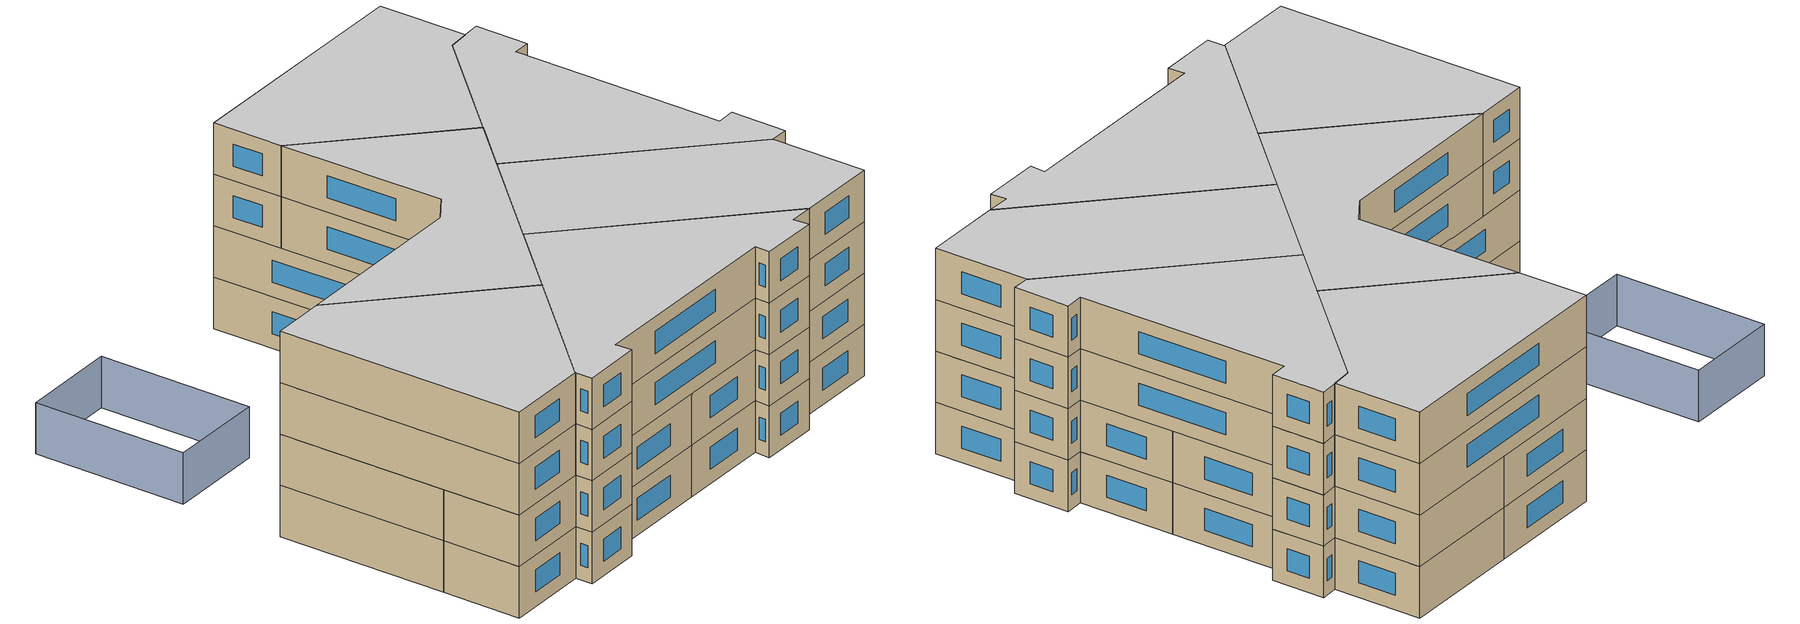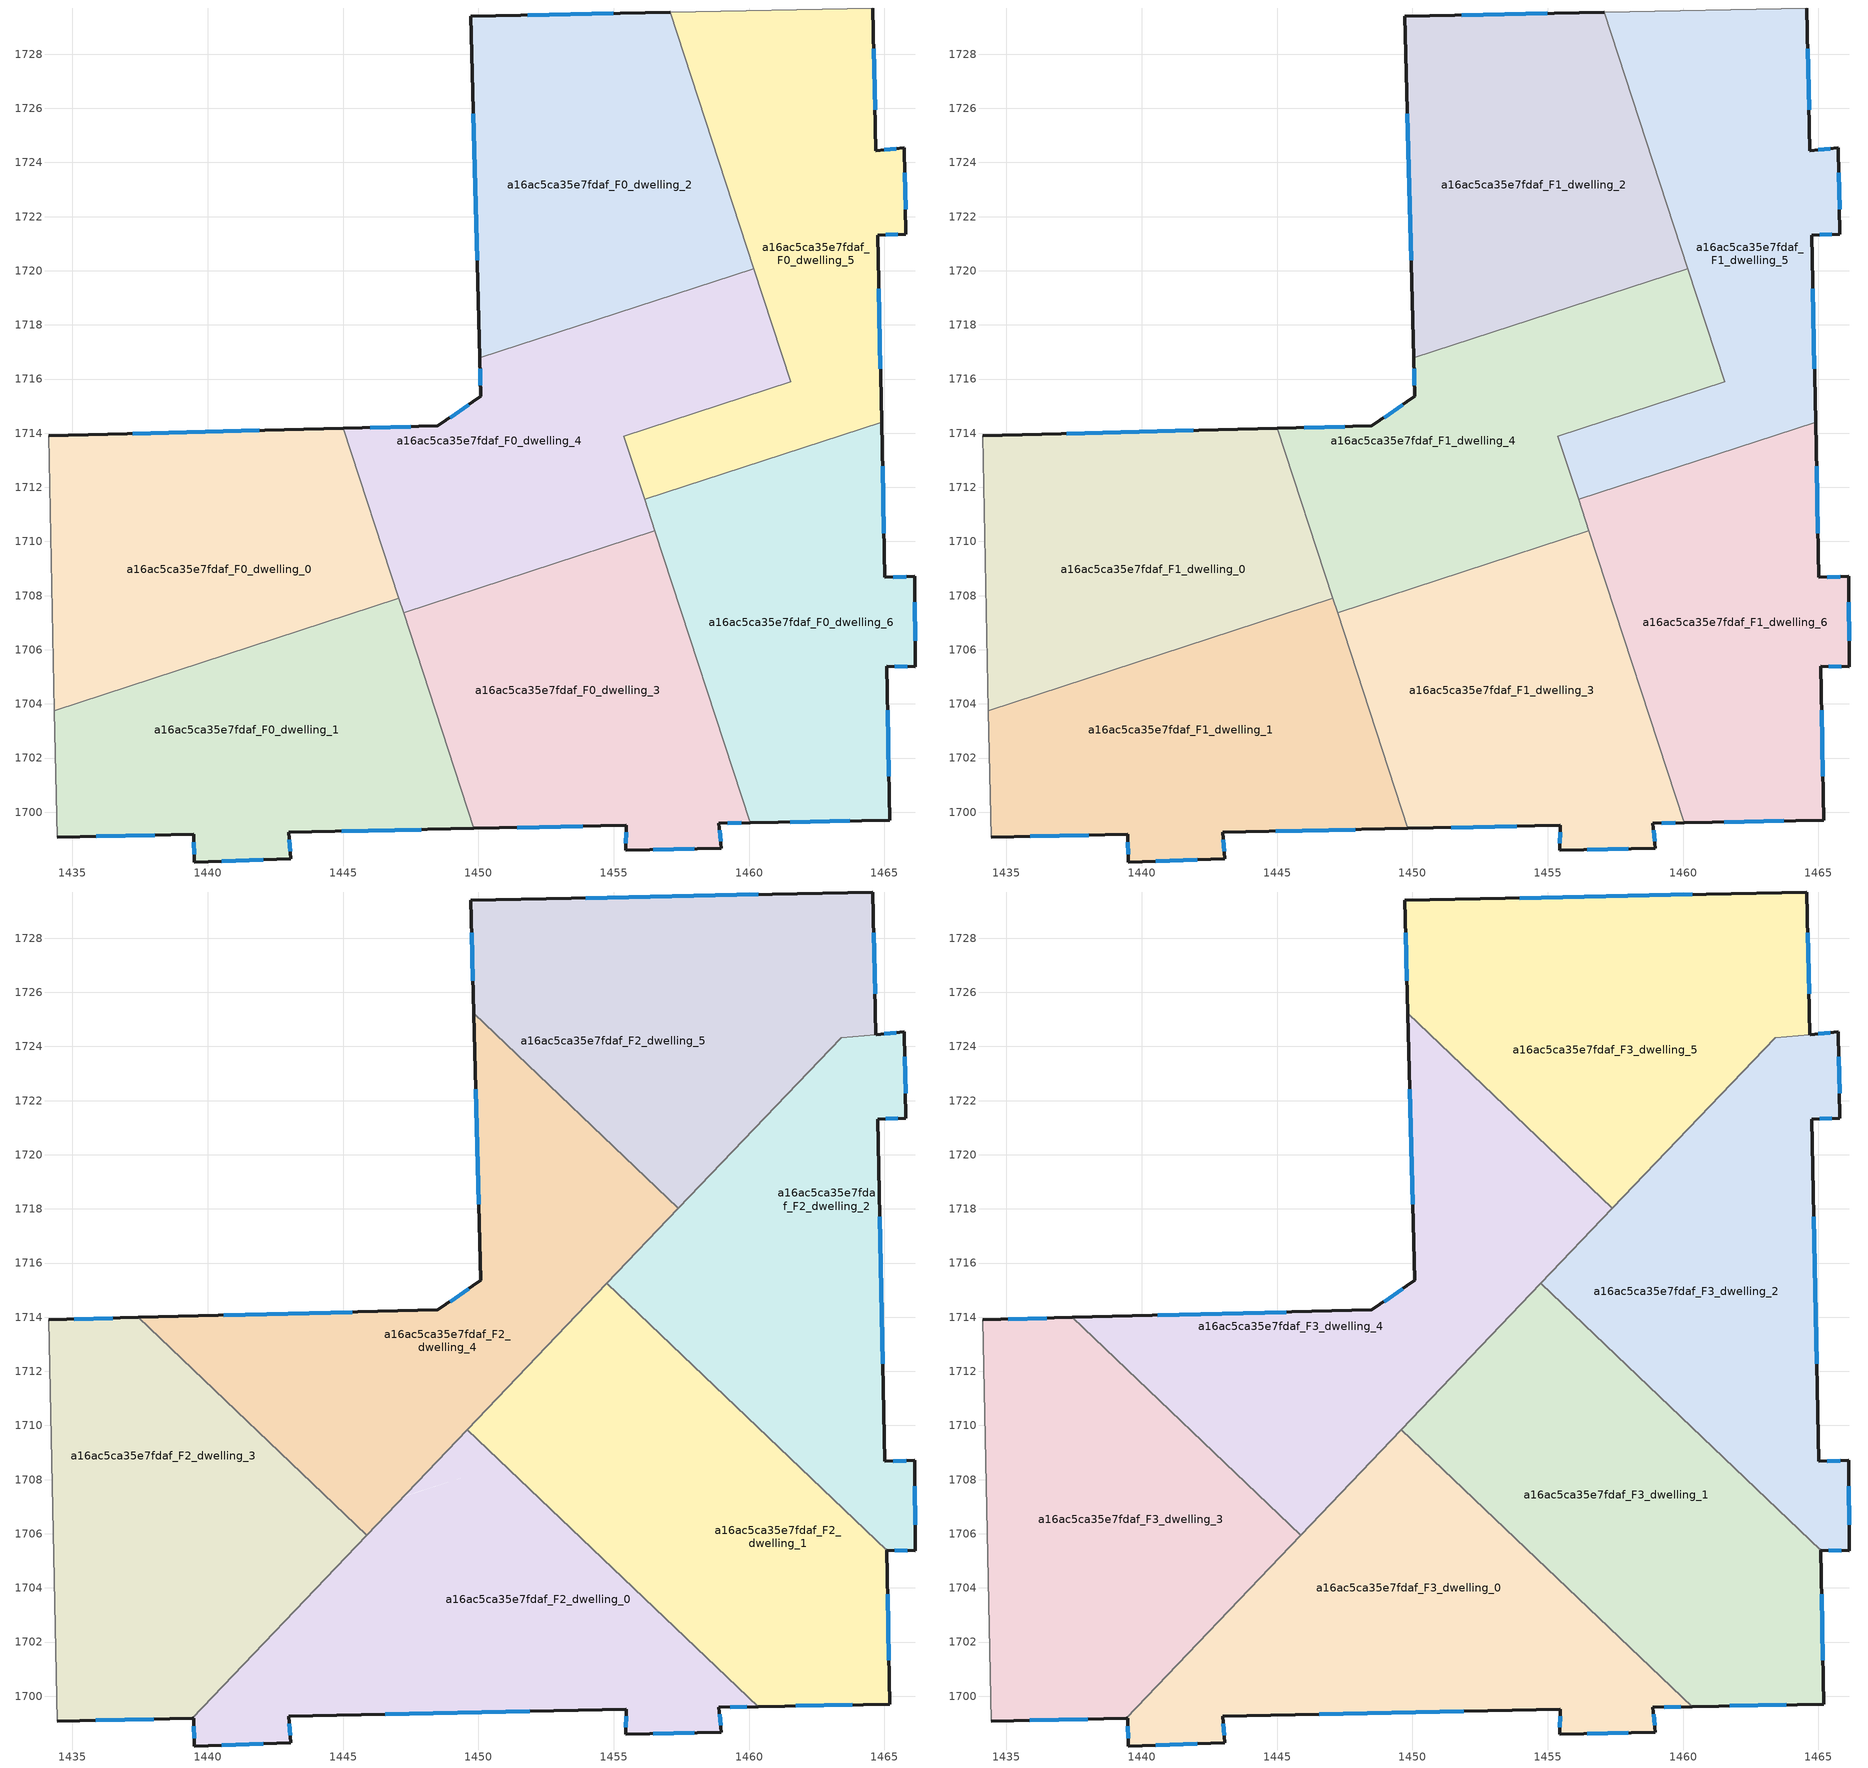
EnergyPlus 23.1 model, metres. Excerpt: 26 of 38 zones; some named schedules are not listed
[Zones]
a16ac5ca35e7fdaf_F0_dwelling_0
 floor ground (EU_floor_Construction): 1445.01,1714.18 1447.06,1707.91 1434.34,1703.75 1434.13,1713.91 z0
 wall outside (EU_wall_Construction): 1445.01,1714.18 1434.13,1713.91 z0:3
 wall adiabatic (EU_wall_Construction): 1434.13,1713.91 1434.34,1703.75 z0:3
 wall to a16ac5ca35e7fdaf_F0_dwelling_1 (EU_wall_Construction): 1434.34,1703.75 1447.06,1707.91 z0:3
 wall to a16ac5ca35e7fdaf_F0_dwelling_4 (EU_wall_Construction): 1447.06,1707.91 1445.01,1714.18 z0:3
 window (EU_Window_Construction): 1441.9,1714.1 1437.24,1713.98 z0.86:2.14
a16ac5ca35e7fdaf_F0_dwelling_1
 floor ground (EU_floor_Construction): 1447.06,1707.91 1449.84,1699.4 1443,1699.26 1443.07,1698.28 1439.51,1698.16 1439.48,1699.18 1434.44,1699.08 1434.34,1703.75 z0
 wall outside (EU_wall_Construction): 1434.44,1699.08 1439.48,1699.18 1439.51,1698.16 1443.07,1698.28 1443,1699.26 1449.84,1699.4 z0:3
 wall adiabatic (EU_wall_Construction): 1434.34,1703.75 1434.44,1699.08 z0:3
 wall to a16ac5ca35e7fdaf_F0_dwelling_3 (EU_wall_Construction): 1449.84,1699.4 1447.24,1707.36 z0:3
 wall to a16ac5ca35e7fdaf_F0_dwelling_4 (EU_wall_Construction): 1447.24,1707.36 1447.06,1707.91 z0:3
 window (EU_Window_Construction): 1443.05,1698.56 1443.02,1698.98 / 1440.52,1698.19 1442.05,1698.24 / 1439.49,1698.89 1439.5,1698.45 / 1435.88,1699.11 1438.04,1699.15 / 1444.95,1699.3 1447.88,1699.36 z0.86:2.14
a16ac5ca35e7fdaf_F0_dwelling_2
 floor ground (EU_floor_Construction): 1457.08,1729.55 1460.17,1720.08 1450.05,1716.78 1449.72,1729.4 z0
 wall outside (EU_wall_Construction): 1457.08,1729.55 1449.72,1729.4 1450.05,1716.78 z0:3
 wall to a16ac5ca35e7fdaf_F0_dwelling_4 (EU_wall_Construction): 1450.05,1716.78 1460.17,1720.08 z0:3
 wall to a16ac5ca35e7fdaf_F0_dwelling_5 (EU_wall_Construction): 1460.17,1720.08 1457.08,1729.55 z0:3
 window (EU_Window_Construction): 1454.98,1729.51 1451.83,1729.44 / 1449.82,1725.79 1449.96,1720.39 z0.86:2.14
a16ac5ca35e7fdaf_F0_dwelling_3
 floor ground (EU_floor_Construction): 1456.52,1710.39 1460.04,1699.61 1458.89,1699.59 1458.98,1698.67 1455.44,1698.6 1455.46,1699.52 1449.84,1699.4 1447.24,1707.36 z0
 wall outside (EU_wall_Construction): 1449.84,1699.4 1455.46,1699.52 1455.44,1698.6 1458.98,1698.67 1458.89,1699.59 1460.04,1699.61 z0:3
 wall to a16ac5ca35e7fdaf_F0_dwelling_4 (EU_wall_Construction): 1456.52,1710.39 1447.24,1707.36 z0:3
 wall to a16ac5ca35e7fdaf_F0_dwelling_6 (EU_wall_Construction): 1460.04,1699.61 1456.52,1710.39 z0:3
 window (EU_Window_Construction): 1459.21,1699.59 1459.71,1699.6 / 1458.95,1698.93 1458.91,1699.33 / 1456.45,1698.62 1457.97,1698.65 / 1455.46,1699.25 1455.45,1698.86 / 1451.44,1699.43 1453.86,1699.48 z0.86:2.14
a16ac5ca35e7fdaf_F0_dwelling_4
 floor ground (EU_floor_Construction): 1460.17,1720.08 1461.54,1715.89 1455.38,1713.88 1456.52,1710.39 1447.24,1707.36 1445.01,1714.18 1448.5,1714.27 1450.09,1715.36 1450.05,1716.78 z0
 wall outside (EU_wall_Construction): 1450.05,1716.78 1450.09,1715.36 1448.5,1714.27 1445.01,1714.18 z0:3
 wall to a16ac5ca35e7fdaf_F0_dwelling_5 (EU_wall_Construction): 1456.14,1711.56 1455.38,1713.88 1461.54,1715.89 1460.17,1720.08 z0:3
 wall to a16ac5ca35e7fdaf_F0_dwelling_6 (EU_wall_Construction): 1456.52,1710.39 1456.14,1711.55 z0:3
 window (EU_Window_Construction): 1450.06,1716.38 1450.08,1715.77 / 1447.51,1714.24 1446.01,1714.2 / 1449.64,1715.05 1448.96,1714.58 z0.86:2.14
a16ac5ca35e7fdaf_F0_dwelling_5
 floor ground (EU_floor_Construction): 1464.57,1729.71 1464.68,1724.44 1465.74,1724.54 1465.79,1721.36 1464.75,1721.32 1464.89,1714.41 1456.14,1711.55 1455.38,1713.88 1461.54,1715.89 1457.08,1729.55 z0
 wall outside (EU_wall_Construction): 1464.89,1714.41 1464.75,1721.32 1465.79,1721.36 1465.74,1724.54 1464.68,1724.44 1464.57,1729.71 z0:3
 wall adiabatic (EU_wall_Construction): 1464.57,1729.71 1457.08,1729.55 z0:3
 wall to a16ac5ca35e7fdaf_F0_dwelling_6 (EU_wall_Construction): 1456.14,1711.55 1464.89,1714.41 z0:3
 window (EU_Window_Construction): 1464.65,1725.95 1464.6,1728.2 / 1465.44,1724.51 1464.99,1724.47 / 1465.78,1722.27 1465.76,1723.63 / 1465.05,1721.33 1465.49,1721.35 / 1464.85,1716.38 1464.79,1719.34 z0.86:2.14
a16ac5ca35e7fdaf_F0_dwelling_6
 floor ground (EU_floor_Construction): 1464.89,1714.41 1465.01,1708.67 1466.12,1708.72 1466.14,1705.38 1465.08,1705.38 1465.2,1699.7 1460.04,1699.61 1456.14,1711.55 z0
 wall outside (EU_wall_Construction): 1460.04,1699.61 1465.2,1699.7 1465.08,1705.38 1466.14,1705.38 1466.12,1708.72 1465.01,1708.67 1464.89,1714.41 z0:3
 window (EU_Window_Construction): 1464.98,1710.31 1464.93,1712.77 / 1465.8,1708.71 1465.33,1708.69 / 1466.13,1706.33 1466.13,1707.76 / 1465.39,1705.38 1465.84,1705.38 / 1465.17,1701.33 1465.12,1703.76 / 1461.51,1699.64 1463.72,1699.68 z0.86:2.14
a16ac5ca35e7fdaf_F1_dwelling_0
 floor to a16ac5ca35e7fdaf_F0_dwelling_0 (EU_floor_Construction): 1445.01,1714.18 1447.06,1707.91 1434.34,1703.75 1434.13,1713.91 z3
 wall outside (EU_wall_Construction): 1445.01,1714.18 1434.13,1713.91 z3:6
 wall adiabatic (EU_wall_Construction): 1434.13,1713.91 1434.34,1703.75 z3:6
 wall to a16ac5ca35e7fdaf_F1_dwelling_1 (EU_wall_Construction): 1434.34,1703.75 1447.06,1707.91 z3:6
 wall to a16ac5ca35e7fdaf_F1_dwelling_4 (EU_wall_Construction): 1447.06,1707.91 1445.01,1714.18 z3:6
 window (EU_Window_Construction): 1441.9,1714.1 1437.24,1713.98 z3.86:5.14
a16ac5ca35e7fdaf_F1_dwelling_1
 floor to a16ac5ca35e7fdaf_F0_dwelling_1 (EU_floor_Construction): 1447.06,1707.91 1449.84,1699.4 1443,1699.26 1443.07,1698.28 1439.51,1698.16 1439.48,1699.18 1434.44,1699.08 1434.34,1703.75 z3
 wall outside (EU_wall_Construction): 1434.44,1699.08 1439.48,1699.18 1439.51,1698.16 1443.07,1698.28 1443,1699.26 1449.84,1699.4 z3:6
 wall adiabatic (EU_wall_Construction): 1434.34,1703.75 1434.44,1699.08 z3:6
 wall to a16ac5ca35e7fdaf_F1_dwelling_3 (EU_wall_Construction): 1449.84,1699.4 1447.24,1707.36 z3:6
 wall to a16ac5ca35e7fdaf_F1_dwelling_4 (EU_wall_Construction): 1447.24,1707.36 1447.06,1707.91 z3:6
 window (EU_Window_Construction): 1443.05,1698.56 1443.02,1698.98 / 1440.52,1698.19 1442.05,1698.24 / 1439.49,1698.89 1439.5,1698.45 / 1435.88,1699.11 1438.04,1699.15 / 1444.95,1699.3 1447.88,1699.36 z3.86:5.14
a16ac5ca35e7fdaf_F1_dwelling_2
 floor to a16ac5ca35e7fdaf_F0_dwelling_2 (EU_floor_Construction): 1457.08,1729.55 1460.17,1720.08 1450.05,1716.78 1449.72,1729.4 z3
 wall outside (EU_wall_Construction): 1457.08,1729.55 1449.72,1729.4 1450.05,1716.78 z3:6
 wall to a16ac5ca35e7fdaf_F1_dwelling_4 (EU_wall_Construction): 1450.05,1716.78 1460.17,1720.08 z3:6
 wall to a16ac5ca35e7fdaf_F1_dwelling_5 (EU_wall_Construction): 1460.17,1720.08 1457.08,1729.55 z3:6
 window (EU_Window_Construction): 1454.98,1729.51 1451.83,1729.44 / 1449.82,1725.79 1449.96,1720.39 z3.86:5.14
a16ac5ca35e7fdaf_F1_dwelling_3
 floor to a16ac5ca35e7fdaf_F0_dwelling_3 (EU_floor_Construction): 1456.52,1710.39 1460.04,1699.61 1458.89,1699.59 1458.98,1698.67 1455.44,1698.6 1455.46,1699.52 1449.84,1699.4 1447.24,1707.36 z3
 wall outside (EU_wall_Construction): 1449.84,1699.4 1455.46,1699.52 1455.44,1698.6 1458.98,1698.67 1458.89,1699.59 1460.04,1699.61 z3:6
 wall to a16ac5ca35e7fdaf_F1_dwelling_4 (EU_wall_Construction): 1456.52,1710.39 1447.24,1707.36 z3:6
 wall to a16ac5ca35e7fdaf_F1_dwelling_6 (EU_wall_Construction): 1460.04,1699.61 1456.52,1710.39 z3:6
 window (EU_Window_Construction): 1459.21,1699.59 1459.71,1699.6 / 1458.95,1698.93 1458.91,1699.33 / 1456.45,1698.62 1457.97,1698.65 / 1455.46,1699.25 1455.45,1698.86 / 1451.44,1699.43 1453.86,1699.48 z3.86:5.14
a16ac5ca35e7fdaf_F1_dwelling_4
 floor to a16ac5ca35e7fdaf_F0_dwelling_4 (EU_floor_Construction): 1460.17,1720.08 1461.54,1715.89 1455.38,1713.88 1456.52,1710.39 1447.24,1707.36 1445.01,1714.18 1448.5,1714.27 1450.09,1715.36 1450.05,1716.78 z3
 wall outside (EU_wall_Construction): 1450.05,1716.78 1450.09,1715.36 1448.5,1714.27 1445.01,1714.18 z3:6
 wall to a16ac5ca35e7fdaf_F1_dwelling_5 (EU_wall_Construction): 1456.14,1711.56 1455.38,1713.88 1461.54,1715.89 1460.17,1720.08 z3:6
 wall to a16ac5ca35e7fdaf_F1_dwelling_6 (EU_wall_Construction): 1456.52,1710.39 1456.14,1711.55 z3:6
 window (EU_Window_Construction): 1450.06,1716.38 1450.08,1715.77 / 1447.51,1714.24 1446.01,1714.2 / 1449.64,1715.05 1448.96,1714.58 z3.86:5.14
 roof outside (EU_roof_Construction): 1450.94,1708.57 1447.25,1707.38 1447.24,1707.36 z6
a16ac5ca35e7fdaf_F1_dwelling_5
 floor to a16ac5ca35e7fdaf_F0_dwelling_5 (EU_floor_Construction): 1464.57,1729.71 1464.68,1724.44 1465.74,1724.54 1465.79,1721.36 1464.75,1721.32 1464.89,1714.41 1456.14,1711.55 1455.38,1713.88 1461.54,1715.89 1457.08,1729.55 z3
 wall outside (EU_wall_Construction): 1464.89,1714.41 1464.75,1721.32 1465.79,1721.36 1465.74,1724.54 1464.68,1724.44 1464.57,1729.71 z3:6
 wall adiabatic (EU_wall_Construction): 1464.57,1729.71 1457.08,1729.55 z3:6
 wall to a16ac5ca35e7fdaf_F1_dwelling_6 (EU_wall_Construction): 1456.14,1711.55 1464.89,1714.41 z3:6
 window (EU_Window_Construction): 1464.65,1725.95 1464.6,1728.2 / 1465.44,1724.51 1464.99,1724.47 / 1465.78,1722.27 1465.76,1723.63 / 1465.05,1721.33 1465.49,1721.35 / 1464.85,1716.38 1464.79,1719.34 z3.86:5.14
a16ac5ca35e7fdaf_F1_dwelling_6
 floor to a16ac5ca35e7fdaf_F0_dwelling_6 (EU_floor_Construction): 1464.89,1714.41 1465.01,1708.67 1466.12,1708.72 1466.14,1705.38 1465.08,1705.38 1465.2,1699.7 1460.04,1699.61 1456.14,1711.55 z3
 wall outside (EU_wall_Construction): 1460.04,1699.61 1465.2,1699.7 1465.08,1705.38 1466.14,1705.38 1466.12,1708.72 1465.01,1708.67 1464.89,1714.41 z3:6
 window (EU_Window_Construction): 1464.98,1710.31 1464.93,1712.77 / 1465.8,1708.71 1465.33,1708.69 / 1466.13,1706.33 1466.13,1707.76 / 1465.39,1705.38 1465.84,1705.38 / 1465.17,1701.33 1465.12,1703.76 / 1461.51,1699.64 1463.72,1699.68 z3.86:5.14
a16ac5ca35e7fdaf_F2_dwelling_0
 floor outside (EU_floor_Construction): 1449.59,1709.85 1447.25,1707.38 1447.23,1707.37 z6
 floor to a16ac5ca35e7fdaf_F1_dwelling_3 (EU_floor_Construction): 1459.9,1700.03 1460.04,1699.61 1458.89,1699.59 1458.98,1698.67 1455.44,1698.6 1455.46,1699.52 1449.83,1699.4 1447.24,1707.36 1450.94,1708.57 z6
 floor to a16ac5ca35e7fdaf_F1_dwelling_6 (EU_floor_Construction): 1460.33,1699.62 1460.04,1699.61 1459.9,1700.03 z6
 floor to a16ac5ca35e7fdaf_F1_dwelling_1 (EU_floor_Construction): 1447.24,1707.36 1449.83,1699.4 1443,1699.26 1443.07,1698.28 1439.51,1698.16 1439.48,1699.18 1439.42,1699.18 z6
 floor to a16ac5ca35e7fdaf_F1_dwelling_4 (EU_floor_Construction): 1450.94,1708.57 1447.25,1707.38 1449.6,1709.84 z6
 wall outside (EU_wall_Construction): 1439.42,1699.18 1439.48,1699.18 1439.51,1698.16 1443.07,1698.28 1443,1699.26 1455.46,1699.52 1455.44,1698.6 1458.98,1698.67 1458.89,1699.59 1460.33,1699.62 z6:9
 wall to a16ac5ca35e7fdaf_F2_dwelling_1 (EU_wall_Construction): 1460.33,1699.62 1449.59,1709.85 z6:9
 wall to a16ac5ca35e7fdaf_F2_dwelling_3 (EU_wall_Construction): 1445.87,1705.94 1439.42,1699.18 z6:9
 wall to a16ac5ca35e7fdaf_F2_dwelling_4 (EU_wall_Construction): 1449.59,1709.85 1445.87,1705.94 z6:9
 window (EU_Window_Construction): 1455.46,1699.25 1455.45,1698.86 / 1446.56,1699.33 1451.9,1699.44 / 1443.05,1698.56 1443.02,1698.98 / 1440.52,1698.19 1442.05,1698.24 / 1439.49,1698.89 1439.5,1698.45 / 1459.3,1699.6 1459.92,1699.61 / 1458.95,1698.93 1458.91,1699.33 / 1456.45,1698.62 1457.97,1698.65 z6.86:8.14
a16ac5ca35e7fdaf_F2_dwelling_1
 floor to a16ac5ca35e7fdaf_F1_dwelling_6 (EU_floor_Construction): 1465.08,1705.38 1465.2,1699.7 1460.33,1699.62 1459.9,1700.03 1456.14,1711.55 1457.98,1712.16 z6
 floor to a16ac5ca35e7fdaf_F1_dwelling_3 (EU_floor_Construction): 1456.52,1710.39 1459.9,1700.03 1450.94,1708.57 z6
 floor to a16ac5ca35e7fdaf_F1_dwelling_4 (EU_floor_Construction): 1455.97,1714.08 1455.38,1713.88 1456.52,1710.39 1450.94,1708.57 1449.6,1709.84 1454.74,1715.24 z6
 floor to a16ac5ca35e7fdaf_F1_dwelling_5 (EU_floor_Construction): 1457.98,1712.16 1456.14,1711.56 1455.38,1713.88 1455.97,1714.08 z6
 wall outside (EU_wall_Construction): 1460.33,1699.62 1465.2,1699.7 1465.08,1705.38 z6:9
 wall to a16ac5ca35e7fdaf_F2_dwelling_2 (EU_wall_Construction): 1465.08,1705.38 1454.74,1715.25 z6:9
 wall to a16ac5ca35e7fdaf_F2_dwelling_4 (EU_wall_Construction): 1454.74,1715.25 1449.59,1709.85 z6:9
 window (EU_Window_Construction): 1465.17,1701.33 1465.12,1703.76 / 1461.72,1699.64 1463.81,1699.68 z6.86:8.14
a16ac5ca35e7fdaf_F2_dwelling_2
 floor to a16ac5ca35e7fdaf_F1_dwelling_5 (EU_floor_Construction): 1465.74,1724.54 1465.79,1721.36 1464.75,1721.32 1464.89,1714.41 1457.98,1712.16 1455.97,1714.08 1461.54,1715.89 1459.96,1720.73 1463.4,1724.33 z6
 floor to a16ac5ca35e7fdaf_F1_dwelling_6 (EU_floor_Construction): 1464.89,1714.41 1465.01,1708.67 1466.12,1708.72 1466.14,1705.38 1465.08,1705.38 1457.98,1712.16 z6
 floor to a16ac5ca35e7fdaf_F1_dwelling_4 (EU_floor_Construction): 1460.17,1720.08 1461.54,1715.89 1455.97,1714.08 1454.74,1715.24 1458.98,1719.7 z6
 floor to a16ac5ca35e7fdaf_F1_dwelling_2 (EU_floor_Construction): 1459.96,1720.73 1460.17,1720.08 1458.98,1719.7 z6
 wall outside (EU_wall_Construction): 1465.08,1705.38 1466.14,1705.38 1466.12,1708.72 1465.01,1708.67 1464.75,1721.32 1465.79,1721.36 1465.74,1724.54 1464.69,1724.44 z6:9
 wall to a16ac5ca35e7fdaf_F2_dwelling_5 (EU_wall_Construction): 1464.68,1724.44 1463.4,1724.33 1457.39,1718.03 z6:9
 wall to a16ac5ca35e7fdaf_F2_dwelling_4 (EU_wall_Construction): 1457.39,1718.03 1454.74,1715.25 z6:9
 window (EU_Window_Construction): 1466.13,1706.33 1466.13,1707.76 / 1465.39,1705.38 1465.84,1705.38 / 1465.44,1724.51 1464.99,1724.47 / 1465.78,1722.27 1465.76,1723.63 / 1465.05,1721.33 1465.49,1721.35 / 1464.94,1712.29 1464.82,1717.7 / 1465.8,1708.71 1465.33,1708.69 z6.86:8.14
a16ac5ca35e7fdaf_F2_dwelling_3
 floor to a16ac5ca35e7fdaf_F1_dwelling_0 (EU_floor_Construction): 1444.64,1707.12 1434.34,1703.75 1434.13,1713.91 1437.43,1713.99 z6
 floor to a16ac5ca35e7fdaf_F1_dwelling_1 (EU_floor_Construction): 1445.87,1705.94 1439.42,1699.18 1434.44,1699.08 1434.34,1703.75 1444.64,1707.12 z6
 wall outside (EU_wall_Construction): 1437.43,1713.99 1434.13,1713.91 / 1434.44,1699.08 1439.42,1699.18 z6:9
 wall to a16ac5ca35e7fdaf_F2_dwelling_4 (EU_wall_Construction): 1445.87,1705.94 1437.43,1713.99 z6:9
 wall adiabatic (EU_wall_Construction): 1434.13,1713.91 1434.44,1699.08 z6:9
 window (EU_Window_Construction): 1436.48,1713.97 1435.07,1713.93 / 1435.86,1699.11 1438,1699.15 z6.86:8.14
a16ac5ca35e7fdaf_F2_dwelling_4
 floor to a16ac5ca35e7fdaf_F1_dwelling_1 (EU_floor_Construction): 1447.06,1707.91 1447.23,1707.37 1445.87,1705.94 1444.64,1707.12 z6
 floor to a16ac5ca35e7fdaf_F1_dwelling_4 (EU_floor_Construction): 1457.39,1718.03 1447.23,1707.37 1445.01,1714.18 1448.5,1714.27 1450.09,1715.36 1450.05,1716.78 1456.49,1718.88 z6
 floor to a16ac5ca35e7fdaf_F1_dwelling_0 (EU_floor_Construction): 1445.01,1714.18 1447.06,1707.91 1444.64,1707.12 1437.43,1713.99 z6
 floor to a16ac5ca35e7fdaf_F1_dwelling_2 (EU_floor_Construction): 1456.49,1718.88 1450.05,1716.78 1449.83,1725.23 z6
 wall outside (EU_wall_Construction): 1449.83,1725.23 1450.09,1715.36 1448.5,1714.27 1437.43,1713.99 z6:9
 wall to a16ac5ca35e7fdaf_F2_dwelling_5 (EU_wall_Construction): 1457.39,1718.03 1449.83,1725.23 z6:9
 window (EU_Window_Construction): 1449.64,1715.05 1448.96,1714.58 / 1449.9,1722.41 1450.01,1718.18 / 1445.34,1714.19 1440.59,1714.07 z6.86:8.14
a16ac5ca35e7fdaf_F2_dwelling_5
 floor to a16ac5ca35e7fdaf_F1_dwelling_2 (EU_floor_Construction): 1457.08,1729.55 1459.96,1720.73 1458.98,1719.7 1456.49,1718.88 1449.83,1725.23 1449.72,1729.4 z6
 floor to a16ac5ca35e7fdaf_F1_dwelling_5 (EU_floor_Construction): 1464.57,1729.71 1464.68,1724.44 1463.4,1724.33 1459.96,1720.73 1457.08,1729.55 z6
 floor to a16ac5ca35e7fdaf_F1_dwelling_4 (EU_floor_Construction): 1458.98,1719.7 1457.39,1718.03 1456.49,1718.88 z6
 wall outside (EU_wall_Construction): 1464.68,1724.44 1464.57,1729.71 1449.72,1729.4 1449.83,1725.23 z6:9
 window (EU_Window_Construction): 1464.65,1725.95 1464.6,1728.2 / 1449.75,1728.21 1449.8,1726.42 / 1460.33,1729.62 1453.97,1729.48 z6.86:8.14
a16ac5ca35e7fdaf_F3_dwelling_0
 floor to a16ac5ca35e7fdaf_F2_dwelling_0 (EU_floor_Construction): 1460.33,1699.62 1458.89,1699.59 1458.98,1698.67 1455.44,1698.6 1455.46,1699.52 1443,1699.26 1443.07,1698.28 1439.51,1698.16 1439.48,1699.18 1439.42,1699.18 1449.59,1709.85 z9
 wall outside (EU_wall_Construction): 1439.42,1699.18 1439.48,1699.18 1439.51,1698.16 1443.07,1698.28 1443,1699.26 1455.46,1699.52 1455.44,1698.6 1458.98,1698.67 1458.89,1699.59 1460.33,1699.62 z9:12
 wall to a16ac5ca35e7fdaf_F3_dwelling_1 (EU_wall_Construction): 1460.33,1699.62 1449.59,1709.85 z9:12
 wall to a16ac5ca35e7fdaf_F3_dwelling_3 (EU_wall_Construction): 1445.87,1705.94 1439.42,1699.18 z9:12
 wall to a16ac5ca35e7fdaf_F3_dwelling_4 (EU_wall_Construction): 1449.59,1709.85 1445.87,1705.94 z9:12
 window (EU_Window_Construction): 1455.46,1699.25 1455.45,1698.86 / 1446.56,1699.33 1451.9,1699.44 / 1443.05,1698.56 1443.02,1698.98 / 1440.52,1698.19 1442.05,1698.24 / 1439.49,1698.89 1439.5,1698.45 / 1459.3,1699.6 1459.92,1699.61 / 1458.95,1698.93 1458.91,1699.33 / 1456.45,1698.62 1457.97,1698.65 z9.86:11.14
 ceiling to a16ac5ca35e7fdaf_F4_dwelling_0 (EU_floor_Construction): 1458.98,1698.67 1458.89,1699.59 1460.33,1699.62 1449.59,1709.85 1439.42,1699.18 1439.48,1699.18 1439.51,1698.16 1443.07,1698.28 1443,1699.26 1455.46,1699.52 1455.44,1698.6 z12
a16ac5ca35e7fdaf_F3_dwelling_1
 floor to a16ac5ca35e7fdaf_F2_dwelling_1 (EU_floor_Construction): 1465.08,1705.38 1465.2,1699.7 1460.33,1699.62 1449.59,1709.85 1454.74,1715.25 z9
 wall outside (EU_wall_Construction): 1460.33,1699.62 1465.2,1699.7 1465.08,1705.38 z9:12
 wall to a16ac5ca35e7fdaf_F3_dwelling_2 (EU_wall_Construction): 1465.08,1705.38 1454.74,1715.25 z9:12
 wall to a16ac5ca35e7fdaf_F3_dwelling_4 (EU_wall_Construction): 1454.74,1715.25 1449.59,1709.85 z9:12
 window (EU_Window_Construction): 1465.17,1701.33 1465.12,1703.76 / 1461.72,1699.64 1463.81,1699.68 z9.86:11.14
 ceiling to a16ac5ca35e7fdaf_F4_dwelling_1 (EU_floor_Construction): 1465.2,1699.7 1465.08,1705.38 1454.74,1715.25 1449.59,1709.85 1460.33,1699.62 z12
a16ac5ca35e7fdaf_F3_dwelling_2
 floor to a16ac5ca35e7fdaf_F2_dwelling_2 (EU_floor_Construction): 1465.74,1724.54 1465.79,1721.36 1464.75,1721.32 1465.01,1708.67 1466.12,1708.72 1466.14,1705.38 1465.08,1705.38 1454.74,1715.25 1463.4,1724.33 z9
 wall outside (EU_wall_Construction): 1465.08,1705.38 1466.14,1705.38 1466.12,1708.72 1465.01,1708.67 1464.75,1721.32 1465.79,1721.36 1465.74,1724.54 1464.69,1724.44 z9:12
 wall to a16ac5ca35e7fdaf_F3_dwelling_5 (EU_wall_Construction): 1464.68,1724.44 1463.4,1724.33 1457.39,1718.03 z9:12
 wall to a16ac5ca35e7fdaf_F3_dwelling_4 (EU_wall_Construction): 1457.39,1718.03 1454.74,1715.25 z9:12
 window (EU_Window_Construction): 1466.13,1706.33 1466.13,1707.76 / 1465.39,1705.38 1465.84,1705.38 / 1465.44,1724.51 1464.99,1724.47 / 1465.78,1722.27 1465.76,1723.63 / 1465.05,1721.33 1465.49,1721.35 / 1464.94,1712.29 1464.82,1717.7 / 1465.8,1708.71 1465.33,1708.69 z9.86:11.14
 ceiling to a16ac5ca35e7fdaf_F4_dwelling_2 (EU_floor_Construction): 1466.14,1705.38 1466.12,1708.72 1465.01,1708.67 1464.75,1721.32 1465.79,1721.36 1465.74,1724.54 1463.4,1724.33 1454.74,1715.25 1465.08,1705.38 z12
a16ac5ca35e7fdaf_F3_dwelling_3
 floor to a16ac5ca35e7fdaf_F2_dwelling_3 (EU_floor_Construction): 1445.87,1705.94 1439.42,1699.18 1434.44,1699.08 1434.13,1713.91 1437.43,1713.99 z9
 wall outside (EU_wall_Construction): 1437.43,1713.99 1434.13,1713.91 / 1434.44,1699.08 1439.42,1699.18 z9:12
 wall to a16ac5ca35e7fdaf_F3_dwelling_4 (EU_wall_Construction): 1445.87,1705.94 1437.43,1713.99 z9:12
 wall adiabatic (EU_wall_Construction): 1434.13,1713.91 1434.44,1699.08 z9:12
 window (EU_Window_Construction): 1436.48,1713.97 1435.07,1713.93 / 1435.86,1699.11 1438,1699.15 z9.86:11.14
 ceiling to a16ac5ca35e7fdaf_F4_dwelling_3 (EU_floor_Construction): 1439.42,1699.18 1445.87,1705.94 1437.43,1713.99 1434.13,1713.91 1434.44,1699.08 z12
a16ac5ca35e7fdaf_F3_dwelling_4
 floor to a16ac5ca35e7fdaf_F2_dwelling_4 (EU_floor_Construction): 1457.39,1718.03 1445.87,1705.94 1437.43,1713.99 1448.5,1714.27 1450.09,1715.36 1449.83,1725.23 z9
 wall outside (EU_wall_Construction): 1449.83,1725.23 1450.09,1715.36 1448.5,1714.27 1437.43,1713.99 z9:12
 wall to a16ac5ca35e7fdaf_F3_dwelling_5 (EU_wall_Construction): 1457.39,1718.03 1449.83,1725.23 z9:12
 window (EU_Window_Construction): 1449.64,1715.05 1448.96,1714.58 / 1449.9,1722.41 1450.01,1718.18 / 1445.34,1714.19 1440.59,1714.07 z9.86:11.14
 ceiling to a16ac5ca35e7fdaf_F4_dwelling_4 (EU_floor_Construction): 1445.87,1705.94 1457.39,1718.03 1449.83,1725.23 1450.09,1715.36 1448.5,1714.27 1437.43,1713.99 z12
a16ac5ca35e7fdaf_F3_dwelling_5
 floor to a16ac5ca35e7fdaf_F2_dwelling_5 (EU_floor_Construction): 1464.57,1729.71 1464.68,1724.44 1463.4,1724.33 1457.39,1718.03 1449.83,1725.23 1449.72,1729.4 z9
 wall outside (EU_wall_Construction): 1464.68,1724.44 1464.57,1729.71 1449.72,1729.4 1449.83,1725.23 z9:12
 window (EU_Window_Construction): 1464.65,1725.95 1464.6,1728.2 / 1449.75,1728.21 1449.8,1726.42 / 1460.33,1729.62 1453.97,1729.48 z9.86:11.14
 ceiling to a16ac5ca35e7fdaf_F4_dwelling_5 (EU_floor_Construction): 1464.68,1724.44 1464.57,1729.71 1449.72,1729.4 1449.83,1725.23 1457.39,1718.03 1463.4,1724.33 z12
shading: 1434,1719.89 1433.81,1729.06 / 1433.81,1729.06 1439.67,1729.19 / 1439.67,1729.19 1439.87,1720.02 / 1439.87,1720.02 1434,1719.89 z0:3
[Building]
EU S2 Campaign: North Axis=0; Terrain=City; Solar Distribution=FullExterior
[Site:Location]
Helsinki-Vantaa.AP: Latitude=60.317; Longitude=24.963; Time Zone=2; Elevation=54.6
[SizingPeriod:WeatherFileDays]
AnnualSizingPeriod: Begin Month=1; Begin Day of Month=1; End Month=12; End Day of Month=31; Day of Week for Start Day=Monday; Use Weather File Daylight Saving Period=No; Use Weather File Rain and Snow Indicators=No
[MATERIAL]
EU_InternalMass_Material: Roughness=MediumRough; Thickness=0.1; Conductivity=1; Density=1800; Specific Heat=900; Thermal Absorptance=0.9; Solar Absorptance=0.7; Visible Absorptance=0.7
[MATERIAL:NOMASS] Roughness=MediumRough; Thermal Absorptance=0.9; Solar Absorptance=0.7; Visible Absorptance=0.7
Name | Thermal Resistance
EU_wall_NoMass | 1.10183
EU_roof_NoMass; EU_floor_NoMass | 1.70606
[WINDOWMATERIAL:SIMPLEGLAZINGSYSTEM]
EU_Window_SimpleGlazing: UFactor=3.11035; Solar Heat Gain Coefficient=0.8; Visible Transmittance=0.8
[CONSTRUCTION]
EU_wall_Construction: EU_wall_NoMass
EU_roof_Construction: EU_roof_NoMass
EU_floor_Construction: EU_floor_NoMass
EU_Window_Construction: EU_Window_SimpleGlazing
EU_InternalMass_Construction: EU_InternalMass_Material
[ZONE] Type=1; Multiplier=1; Ceiling Height=autocalculate; Floor Area=autocalculate; Part of Total Floor Area=Yes
Name | Volume
a16ac5ca35e7fdaf_F0_dwelling_0; a16ac5ca35e7fdaf_F1_dwelling_0; a16ac5ca35e7fdaf_F0_dwelling_1; a16ac5ca35e7fdaf_F1_dwelling_1 | 298.34
a16ac5ca35e7fdaf_F2_dwelling_0; a16ac5ca35e7fdaf_F3_dwelling_0 | 348.053
a16ac5ca35e7fdaf_F2_dwelling_1; a16ac5ca35e7fdaf_F3_dwelling_1 | 367.219
a16ac5ca35e7fdaf_F0_dwelling_2; a16ac5ca35e7fdaf_F1_dwelling_2 | 298.343
a16ac5ca35e7fdaf_F2_dwelling_2; a16ac5ca35e7fdaf_F3_dwelling_2 | 326.587
a16ac5ca35e7fdaf_F0_dwelling_3; a16ac5ca35e7fdaf_F1_dwelling_3 | 298.362
a16ac5ca35e7fdaf_F2_dwelling_3; a16ac5ca35e7fdaf_F3_dwelling_3 | 348.07
a16ac5ca35e7fdaf_F0_dwelling_4; a16ac5ca35e7fdaf_F1_dwelling_4 | 298.314
a16ac5ca35e7fdaf_F2_dwelling_4; a16ac5ca35e7fdaf_F3_dwelling_4 | 348.068
a16ac5ca35e7fdaf_F0_dwelling_5; a16ac5ca35e7fdaf_F1_dwelling_5 | 298.339
a16ac5ca35e7fdaf_F2_dwelling_5; a16ac5ca35e7fdaf_F3_dwelling_5 | 350.388
a16ac5ca35e7fdaf_F0_dwelling_6; a16ac5ca35e7fdaf_F1_dwelling_6 | 298.346
[INTERNALMASS] Construction=EU_InternalMass_Construction
Name | Zone or ZoneList | Surface Area
a16ac5ca35e7fdaf_F0_dwelling_0_EU_InternalMass | a16ac5ca35e7fdaf_F0_dwelling_0 | 99.4445
a16ac5ca35e7fdaf_F0_dwelling_1_EU_InternalMass | a16ac5ca35e7fdaf_F0_dwelling_1 | 99.4468
a16ac5ca35e7fdaf_F0_dwelling_2_EU_InternalMass | a16ac5ca35e7fdaf_F0_dwelling_2 | 99.45
a16ac5ca35e7fdaf_F0_dwelling_3_EU_InternalMass | a16ac5ca35e7fdaf_F0_dwelling_3 | 99.4541
a16ac5ca35e7fdaf_F0_dwelling_4_EU_InternalMass | a16ac5ca35e7fdaf_F0_dwelling_4 | 99.4377
a16ac5ca35e7fdaf_F0_dwelling_5_EU_InternalMass | a16ac5ca35e7fdaf_F0_dwelling_5 | 99.4532
a16ac5ca35e7fdaf_F0_dwelling_6_EU_InternalMass | a16ac5ca35e7fdaf_F0_dwelling_6 | 99.4504
a16ac5ca35e7fdaf_F1_dwelling_0_EU_InternalMass | a16ac5ca35e7fdaf_F1_dwelling_0 | 99.4445
a16ac5ca35e7fdaf_F1_dwelling_1_EU_InternalMass | a16ac5ca35e7fdaf_F1_dwelling_1 | 99.4468
a16ac5ca35e7fdaf_F1_dwelling_2_EU_InternalMass | a16ac5ca35e7fdaf_F1_dwelling_2 | 99.45
a16ac5ca35e7fdaf_F1_dwelling_3_EU_InternalMass | a16ac5ca35e7fdaf_F1_dwelling_3 | 99.4541
a16ac5ca35e7fdaf_F1_dwelling_4_EU_InternalMass | a16ac5ca35e7fdaf_F1_dwelling_4 | 99.4377
a16ac5ca35e7fdaf_F1_dwelling_5_EU_InternalMass | a16ac5ca35e7fdaf_F1_dwelling_5 | 99.4532
a16ac5ca35e7fdaf_F1_dwelling_6_EU_InternalMass | a16ac5ca35e7fdaf_F1_dwelling_6 | 99.4504
a16ac5ca35e7fdaf_F2_dwelling_0_EU_InternalMass | a16ac5ca35e7fdaf_F2_dwelling_0 | 116.018
a16ac5ca35e7fdaf_F2_dwelling_1_EU_InternalMass | a16ac5ca35e7fdaf_F2_dwelling_1 | 122.406
a16ac5ca35e7fdaf_F2_dwelling_2_EU_InternalMass | a16ac5ca35e7fdaf_F2_dwelling_2 | 108.863
a16ac5ca35e7fdaf_F2_dwelling_3_EU_InternalMass | a16ac5ca35e7fdaf_F2_dwelling_3 | 116.023
a16ac5ca35e7fdaf_F2_dwelling_4_EU_InternalMass | a16ac5ca35e7fdaf_F2_dwelling_4 | 116.022
a16ac5ca35e7fdaf_F2_dwelling_5_EU_InternalMass | a16ac5ca35e7fdaf_F2_dwelling_5 | 116.795
a16ac5ca35e7fdaf_F3_dwelling_0_EU_InternalMass | a16ac5ca35e7fdaf_F3_dwelling_0 | 116.018
a16ac5ca35e7fdaf_F3_dwelling_1_EU_InternalMass | a16ac5ca35e7fdaf_F3_dwelling_1 | 122.406
a16ac5ca35e7fdaf_F3_dwelling_2_EU_InternalMass | a16ac5ca35e7fdaf_F3_dwelling_2 | 108.863
a16ac5ca35e7fdaf_F3_dwelling_3_EU_InternalMass | a16ac5ca35e7fdaf_F3_dwelling_3 | 116.023
a16ac5ca35e7fdaf_F3_dwelling_4_EU_InternalMass | a16ac5ca35e7fdaf_F3_dwelling_4 | 116.022
a16ac5ca35e7fdaf_F3_dwelling_5_EU_InternalMass | a16ac5ca35e7fdaf_F3_dwelling_5 | 116.795
[OTHEREQUIPMENT] Fuel Type=Electricity; Design Level Calculation Method=Watts/Area; Power per Zone Floor Area=1; Fraction Latent=0; Fraction Radiant=0; Fraction Lost=0; Carbon Dioxide Generation Rate=0; EndUse Subcategory=EU_Step8_InternalGains
Name | Zone or ZoneList or Space or SpaceList | Schedule
EU_Step8_InternalGain_a16ac5ca35e7fdaf_F0_dwelling_0_f000 | a16ac5ca35e7fdaf_F0_dwelling_0 | EU_Step8_GainSchedule_a16ac5ca35e7fdaf_F0_dwelling_0_f000
EU_Step8_InternalGain_a16ac5ca35e7fdaf_F0_dwelling_1_f000 | a16ac5ca35e7fdaf_F0_dwelling_1 | EU_Step8_GainSchedule_a16ac5ca35e7fdaf_F0_dwelling_1_f000
EU_Step8_InternalGain_a16ac5ca35e7fdaf_F0_dwelling_2_f000 | a16ac5ca35e7fdaf_F0_dwelling_2 | EU_Step8_GainSchedule_a16ac5ca35e7fdaf_F0_dwelling_2_f000
EU_Step8_InternalGain_a16ac5ca35e7fdaf_F0_dwelling_3_f000 | a16ac5ca35e7fdaf_F0_dwelling_3 | EU_Step8_GainSchedule_a16ac5ca35e7fdaf_F0_dwelling_3_f000
EU_Step8_InternalGain_a16ac5ca35e7fdaf_F0_dwelling_4_f000 | a16ac5ca35e7fdaf_F0_dwelling_4 | EU_Step8_GainSchedule_a16ac5ca35e7fdaf_F0_dwelling_4_f000
EU_Step8_InternalGain_a16ac5ca35e7fdaf_F0_dwelling_5_f000 | a16ac5ca35e7fdaf_F0_dwelling_5 | EU_Step8_GainSchedule_a16ac5ca35e7fdaf_F0_dwelling_5_f000
EU_Step8_InternalGain_a16ac5ca35e7fdaf_F0_dwelling_6_f000 | a16ac5ca35e7fdaf_F0_dwelling_6 | EU_Step8_GainSchedule_a16ac5ca35e7fdaf_F0_dwelling_6_f000
EU_Step8_InternalGain_a16ac5ca35e7fdaf_F1_dwelling_0_f000 | a16ac5ca35e7fdaf_F1_dwelling_0 | EU_Step8_GainSchedule_a16ac5ca35e7fdaf_F1_dwelling_0_f000
EU_Step8_InternalGain_a16ac5ca35e7fdaf_F1_dwelling_1_f000 | a16ac5ca35e7fdaf_F1_dwelling_1 | EU_Step8_GainSchedule_a16ac5ca35e7fdaf_F1_dwelling_1_f000
EU_Step8_InternalGain_a16ac5ca35e7fdaf_F1_dwelling_2_f000 | a16ac5ca35e7fdaf_F1_dwelling_2 | EU_Step8_GainSchedule_a16ac5ca35e7fdaf_F1_dwelling_2_f000
EU_Step8_InternalGain_a16ac5ca35e7fdaf_F1_dwelling_3_f000 | a16ac5ca35e7fdaf_F1_dwelling_3 | EU_Step8_GainSchedule_a16ac5ca35e7fdaf_F1_dwelling_3_f000
EU_Step8_InternalGain_a16ac5ca35e7fdaf_F1_dwelling_4_f000 | a16ac5ca35e7fdaf_F1_dwelling_4 | EU_Step8_GainSchedule_a16ac5ca35e7fdaf_F1_dwelling_4_f000
EU_Step8_InternalGain_a16ac5ca35e7fdaf_F1_dwelling_5_f000 | a16ac5ca35e7fdaf_F1_dwelling_5 | EU_Step8_GainSchedule_a16ac5ca35e7fdaf_F1_dwelling_5_f000
EU_Step8_InternalGain_a16ac5ca35e7fdaf_F1_dwelling_6_f000 | a16ac5ca35e7fdaf_F1_dwelling_6 | EU_Step8_GainSchedule_a16ac5ca35e7fdaf_F1_dwelling_6_f000
EU_Step8_InternalGain_a16ac5ca35e7fdaf_F2_dwelling_0_f000 | a16ac5ca35e7fdaf_F2_dwelling_0 | EU_Step8_GainSchedule_a16ac5ca35e7fdaf_F2_dwelling_0_f000
EU_Step8_InternalGain_a16ac5ca35e7fdaf_F2_dwelling_1_f000 | a16ac5ca35e7fdaf_F2_dwelling_1 | EU_Step8_GainSchedule_a16ac5ca35e7fdaf_F2_dwelling_1_f000
EU_Step8_InternalGain_a16ac5ca35e7fdaf_F2_dwelling_2_f000 | a16ac5ca35e7fdaf_F2_dwelling_2 | EU_Step8_GainSchedule_a16ac5ca35e7fdaf_F2_dwelling_2_f000
EU_Step8_InternalGain_a16ac5ca35e7fdaf_F2_dwelling_3_f000 | a16ac5ca35e7fdaf_F2_dwelling_3 | EU_Step8_GainSchedule_a16ac5ca35e7fdaf_F2_dwelling_3_f000
EU_Step8_InternalGain_a16ac5ca35e7fdaf_F2_dwelling_4_f000 | a16ac5ca35e7fdaf_F2_dwelling_4 | EU_Step8_GainSchedule_a16ac5ca35e7fdaf_F2_dwelling_4_f000
EU_Step8_InternalGain_a16ac5ca35e7fdaf_F2_dwelling_5_f000 | a16ac5ca35e7fdaf_F2_dwelling_5 | EU_Step8_GainSchedule_a16ac5ca35e7fdaf_F2_dwelling_5_f000
EU_Step8_InternalGain_a16ac5ca35e7fdaf_F3_dwelling_0_f000 | a16ac5ca35e7fdaf_F3_dwelling_0 | EU_Step8_GainSchedule_a16ac5ca35e7fdaf_F3_dwelling_0_f000
EU_Step8_InternalGain_a16ac5ca35e7fdaf_F3_dwelling_1_f000 | a16ac5ca35e7fdaf_F3_dwelling_1 | EU_Step8_GainSchedule_a16ac5ca35e7fdaf_F3_dwelling_1_f000
EU_Step8_InternalGain_a16ac5ca35e7fdaf_F3_dwelling_2_f000 | a16ac5ca35e7fdaf_F3_dwelling_2 | EU_Step8_GainSchedule_a16ac5ca35e7fdaf_F3_dwelling_2_f000
EU_Step8_InternalGain_a16ac5ca35e7fdaf_F3_dwelling_3_f000 | a16ac5ca35e7fdaf_F3_dwelling_3 | EU_Step8_GainSchedule_a16ac5ca35e7fdaf_F3_dwelling_3_f000
EU_Step8_InternalGain_a16ac5ca35e7fdaf_F3_dwelling_4_f000 | a16ac5ca35e7fdaf_F3_dwelling_4 | EU_Step8_GainSchedule_a16ac5ca35e7fdaf_F3_dwelling_4_f000
EU_Step8_InternalGain_a16ac5ca35e7fdaf_F3_dwelling_5_f000 | a16ac5ca35e7fdaf_F3_dwelling_5 | EU_Step8_GainSchedule_a16ac5ca35e7fdaf_F3_dwelling_5_f000
[ZONEVENTILATION:DESIGNFLOWRATE] Schedule=EU_AlwaysOn; Design Flow Rate Calculation Method=AirChanges/Hour; Air Changes per Hour=0.756316; Ventilation Type=Natural; Fan Pressure Rise=0; Fan Total Efficiency=1; Constant Term Coefficient=1; Temperature Term Coefficient=0; Velocity Term Coefficient=0; Velocity Squared Term Coefficient=0; Minimum Indoor Temperature=-100; Maximum Indoor Temperature=100; Delta Temperature=-100; Minimum Outdoor Temperature=-100; Maximum Outdoor Temperature=100; Maximum Wind Speed=40
Name | Zone or ZoneList or Space or SpaceList
EU_ConstantAir_a16ac5ca35e7fdaf_F0_dwelling_0 | a16ac5ca35e7fdaf_F0_dwelling_0
EU_ConstantAir_a16ac5ca35e7fdaf_F0_dwelling_1 | a16ac5ca35e7fdaf_F0_dwelling_1
EU_ConstantAir_a16ac5ca35e7fdaf_F0_dwelling_2 | a16ac5ca35e7fdaf_F0_dwelling_2
EU_ConstantAir_a16ac5ca35e7fdaf_F0_dwelling_3 | a16ac5ca35e7fdaf_F0_dwelling_3
EU_ConstantAir_a16ac5ca35e7fdaf_F0_dwelling_4 | a16ac5ca35e7fdaf_F0_dwelling_4
EU_ConstantAir_a16ac5ca35e7fdaf_F0_dwelling_5 | a16ac5ca35e7fdaf_F0_dwelling_5
EU_ConstantAir_a16ac5ca35e7fdaf_F0_dwelling_6 | a16ac5ca35e7fdaf_F0_dwelling_6
EU_ConstantAir_a16ac5ca35e7fdaf_F1_dwelling_0 | a16ac5ca35e7fdaf_F1_dwelling_0
EU_ConstantAir_a16ac5ca35e7fdaf_F1_dwelling_1 | a16ac5ca35e7fdaf_F1_dwelling_1
EU_ConstantAir_a16ac5ca35e7fdaf_F1_dwelling_2 | a16ac5ca35e7fdaf_F1_dwelling_2
EU_ConstantAir_a16ac5ca35e7fdaf_F1_dwelling_3 | a16ac5ca35e7fdaf_F1_dwelling_3
EU_ConstantAir_a16ac5ca35e7fdaf_F1_dwelling_4 | a16ac5ca35e7fdaf_F1_dwelling_4
EU_ConstantAir_a16ac5ca35e7fdaf_F1_dwelling_5 | a16ac5ca35e7fdaf_F1_dwelling_5
EU_ConstantAir_a16ac5ca35e7fdaf_F1_dwelling_6 | a16ac5ca35e7fdaf_F1_dwelling_6
EU_ConstantAir_a16ac5ca35e7fdaf_F2_dwelling_0 | a16ac5ca35e7fdaf_F2_dwelling_0
EU_ConstantAir_a16ac5ca35e7fdaf_F2_dwelling_1 | a16ac5ca35e7fdaf_F2_dwelling_1
EU_ConstantAir_a16ac5ca35e7fdaf_F2_dwelling_2 | a16ac5ca35e7fdaf_F2_dwelling_2
EU_ConstantAir_a16ac5ca35e7fdaf_F2_dwelling_3 | a16ac5ca35e7fdaf_F2_dwelling_3
EU_ConstantAir_a16ac5ca35e7fdaf_F2_dwelling_4 | a16ac5ca35e7fdaf_F2_dwelling_4
EU_ConstantAir_a16ac5ca35e7fdaf_F2_dwelling_5 | a16ac5ca35e7fdaf_F2_dwelling_5
EU_ConstantAir_a16ac5ca35e7fdaf_F3_dwelling_0 | a16ac5ca35e7fdaf_F3_dwelling_0
EU_ConstantAir_a16ac5ca35e7fdaf_F3_dwelling_1 | a16ac5ca35e7fdaf_F3_dwelling_1
EU_ConstantAir_a16ac5ca35e7fdaf_F3_dwelling_2 | a16ac5ca35e7fdaf_F3_dwelling_2
EU_ConstantAir_a16ac5ca35e7fdaf_F3_dwelling_3 | a16ac5ca35e7fdaf_F3_dwelling_3
EU_ConstantAir_a16ac5ca35e7fdaf_F3_dwelling_4 | a16ac5ca35e7fdaf_F3_dwelling_4
EU_ConstantAir_a16ac5ca35e7fdaf_F3_dwelling_5 | a16ac5ca35e7fdaf_F3_dwelling_5
[HVACTEMPLATE:ZONE:IDEALLOADSAIRSYSTEM] System Availability Schedule=EU_AlwaysOn; Maximum Heating Supply Air Temperature=50; Minimum Cooling Supply Air Temperature=13; Maximum Heating Supply Air Humidity Ratio=0.0156; Minimum Cooling Supply Air Humidity Ratio=0.0077; Heating Limit=NoLimit; Cooling Limit=NoLimit; Heating Availability Schedule=EU_AlwaysOn; Cooling Availability Schedule=EU_CoolingOff; Dehumidification Control Type=ConstantSensibleHeatRatio; Cooling Sensible Heat Ratio=0.7; Dehumidification Setpoint=60; Humidification Control Type=None; Humidification Setpoint=30; Outdoor Air Method=None; Outdoor Air Flow Rate per Person=0.00944; Outdoor Air Flow Rate per Zone Floor Area=0; Outdoor Air Flow Rate per Zone=0; Demand Controlled Ventilation Type=None; Outdoor Air Economizer Type=NoEconomizer; Heat Recovery Type=None; Sensible Heat Recovery Effectiveness=0.7; Latent Heat Recovery Effectiveness=0.65
Name | Template Thermostat
a16ac5ca35e7fdaf_F0_dwelling_0 | EU_HeatOnly_a16ac5ca35e7fdaf_F0_dwelling_0
a16ac5ca35e7fdaf_F0_dwelling_1 | EU_HeatOnly_a16ac5ca35e7fdaf_F0_dwelling_1
a16ac5ca35e7fdaf_F0_dwelling_2 | EU_HeatOnly_a16ac5ca35e7fdaf_F0_dwelling_2
a16ac5ca35e7fdaf_F0_dwelling_3 | EU_HeatOnly_a16ac5ca35e7fdaf_F0_dwelling_3
a16ac5ca35e7fdaf_F0_dwelling_4 | EU_HeatOnly_a16ac5ca35e7fdaf_F0_dwelling_4
a16ac5ca35e7fdaf_F0_dwelling_5 | EU_HeatOnly_a16ac5ca35e7fdaf_F0_dwelling_5
a16ac5ca35e7fdaf_F0_dwelling_6 | EU_HeatOnly_a16ac5ca35e7fdaf_F0_dwelling_6
a16ac5ca35e7fdaf_F1_dwelling_0 | EU_HeatOnly_a16ac5ca35e7fdaf_F1_dwelling_0
a16ac5ca35e7fdaf_F1_dwelling_1 | EU_HeatOnly_a16ac5ca35e7fdaf_F1_dwelling_1
a16ac5ca35e7fdaf_F1_dwelling_2 | EU_HeatOnly_a16ac5ca35e7fdaf_F1_dwelling_2
a16ac5ca35e7fdaf_F1_dwelling_3 | EU_HeatOnly_a16ac5ca35e7fdaf_F1_dwelling_3
a16ac5ca35e7fdaf_F1_dwelling_4 | EU_HeatOnly_a16ac5ca35e7fdaf_F1_dwelling_4
a16ac5ca35e7fdaf_F1_dwelling_5 | EU_HeatOnly_a16ac5ca35e7fdaf_F1_dwelling_5
a16ac5ca35e7fdaf_F1_dwelling_6 | EU_HeatOnly_a16ac5ca35e7fdaf_F1_dwelling_6
a16ac5ca35e7fdaf_F2_dwelling_0 | EU_HeatOnly_a16ac5ca35e7fdaf_F2_dwelling_0
a16ac5ca35e7fdaf_F2_dwelling_1 | EU_HeatOnly_a16ac5ca35e7fdaf_F2_dwelling_1
a16ac5ca35e7fdaf_F2_dwelling_2 | EU_HeatOnly_a16ac5ca35e7fdaf_F2_dwelling_2
a16ac5ca35e7fdaf_F2_dwelling_3 | EU_HeatOnly_a16ac5ca35e7fdaf_F2_dwelling_3
a16ac5ca35e7fdaf_F2_dwelling_4 | EU_HeatOnly_a16ac5ca35e7fdaf_F2_dwelling_4
a16ac5ca35e7fdaf_F2_dwelling_5 | EU_HeatOnly_a16ac5ca35e7fdaf_F2_dwelling_5
a16ac5ca35e7fdaf_F3_dwelling_0 | EU_HeatOnly_a16ac5ca35e7fdaf_F3_dwelling_0
a16ac5ca35e7fdaf_F3_dwelling_1 | EU_HeatOnly_a16ac5ca35e7fdaf_F3_dwelling_1
a16ac5ca35e7fdaf_F3_dwelling_2 | EU_HeatOnly_a16ac5ca35e7fdaf_F3_dwelling_2
a16ac5ca35e7fdaf_F3_dwelling_3 | EU_HeatOnly_a16ac5ca35e7fdaf_F3_dwelling_3
a16ac5ca35e7fdaf_F3_dwelling_4 | EU_HeatOnly_a16ac5ca35e7fdaf_F3_dwelling_4
a16ac5ca35e7fdaf_F3_dwelling_5 | EU_HeatOnly_a16ac5ca35e7fdaf_F3_dwelling_5
[SIZING:ZONE] Zone Cooling Design Supply Air Temperature Input Method=SupplyAirTemperature; Zone Cooling Design Supply Air Temperature=13; Zone Heating Design Supply Air Temperature Input Method=SupplyAirTemperature; Zone Heating Design Supply Air Temperature=50; Zone Cooling Design Supply Air Humidity Ratio=0.008; Zone Heating Design Supply Air Humidity Ratio=0.008; Cooling Design Air Flow Method=DesignDay; Cooling Design Air Flow Rate=0; Cooling Minimum Air Flow per Zone Floor Area=0.000762; Cooling Minimum Air Flow=0; Cooling Minimum Air Flow Fraction=0.2; Heating Design Air Flow Method=DesignDay; Heating Design Air Flow Rate=0; Heating Maximum Air Flow per Zone Floor Area=0.002032; Heating Maximum Air Flow=0.141576; Heating Maximum Air Flow Fraction=0.3; Account for Dedicated Outdoor Air System=No; Dedicated Outdoor Air System Control Strategy=NeutralSupplyAir; Dedicated Outdoor Air Low Setpoint Temperature for Design=autosize; Dedicated Outdoor Air High Setpoint Temperature for Design=autosize; Zone Load Sizing Method=Sensible Load Only No Latent Load; Zone Latent Cooling Design Supply Air Humidity Ratio Input Method=HumidityRatioDifference; Zone Cooling Design Supply Air Humidity Ratio Difference=0.005; Zone Latent Heating Design Supply Air Humidity Ratio Input Method=HumidityRatioDifference; Zone Humidification Design Supply Air Humidity Ratio Difference=0.005
a16ac5ca35e7fdaf_F0_dwelling_0; a16ac5ca35e7fdaf_F0_dwelling_1; a16ac5ca35e7fdaf_F0_dwelling_2; a16ac5ca35e7fdaf_F0_dwelling_3; a16ac5ca35e7fdaf_F0_dwelling_4; a16ac5ca35e7fdaf_F0_dwelling_5; a16ac5ca35e7fdaf_F0_dwelling_6; a16ac5ca35e7fdaf_F1_dwelling_0; a16ac5ca35e7fdaf_F1_dwelling_1; a16ac5ca35e7fdaf_F1_dwelling_2; a16ac5ca35e7fdaf_F1_dwelling_3; a16ac5ca35e7fdaf_F1_dwelling_4; a16ac5ca35e7fdaf_F1_dwelling_5; a16ac5ca35e7fdaf_F1_dwelling_6; a16ac5ca35e7fdaf_F2_dwelling_0; a16ac5ca35e7fdaf_F2_dwelling_1; a16ac5ca35e7fdaf_F2_dwelling_2; a16ac5ca35e7fdaf_F2_dwelling_3; a16ac5ca35e7fdaf_F2_dwelling_4; a16ac5ca35e7fdaf_F2_dwelling_5; a16ac5ca35e7fdaf_F3_dwelling_0; a16ac5ca35e7fdaf_F3_dwelling_1; a16ac5ca35e7fdaf_F3_dwelling_2; a16ac5ca35e7fdaf_F3_dwelling_3; a16ac5ca35e7fdaf_F3_dwelling_4; a16ac5ca35e7fdaf_F3_dwelling_5
[SCHEDULE:FILE] Column Number=1; Rows to Skip at Top=0; Number of Hours of Data=8760; Column Separator=Comma; Interpolate to Timestep=No; Minutes per Item=60; Adjust Schedule for Daylight Savings=Yes
Name | File
EU_Step8_GainSchedule_a16ac5ca35e7fdaf_F0_dwelling_0_f000 | ../../schedules/a16ac5ca35e7fdaf/a16ac5ca35e7fdaf_F0_dwelling_0_f000_gain.csv
EU_Step8_GainSchedule_a16ac5ca35e7fdaf_F0_dwelling_1_f000 | ../../schedules/a16ac5ca35e7fdaf/a16ac5ca35e7fdaf_F0_dwelling_1_f000_gain.csv
EU_Step8_GainSchedule_a16ac5ca35e7fdaf_F0_dwelling_2_f000 | ../../schedules/a16ac5ca35e7fdaf/a16ac5ca35e7fdaf_F0_dwelling_2_f000_gain.csv
EU_Step8_GainSchedule_a16ac5ca35e7fdaf_F0_dwelling_3_f000 | ../../schedules/a16ac5ca35e7fdaf/a16ac5ca35e7fdaf_F0_dwelling_3_f000_gain.csv
EU_Step8_GainSchedule_a16ac5ca35e7fdaf_F0_dwelling_4_f000 | ../../schedules/a16ac5ca35e7fdaf/a16ac5ca35e7fdaf_F0_dwelling_4_f000_gain.csv
EU_Step8_GainSchedule_a16ac5ca35e7fdaf_F0_dwelling_5_f000 | ../../schedules/a16ac5ca35e7fdaf/a16ac5ca35e7fdaf_F0_dwelling_5_f000_gain.csv
EU_Step8_GainSchedule_a16ac5ca35e7fdaf_F0_dwelling_6_f000 | ../../schedules/a16ac5ca35e7fdaf/a16ac5ca35e7fdaf_F0_dwelling_6_f000_gain.csv
